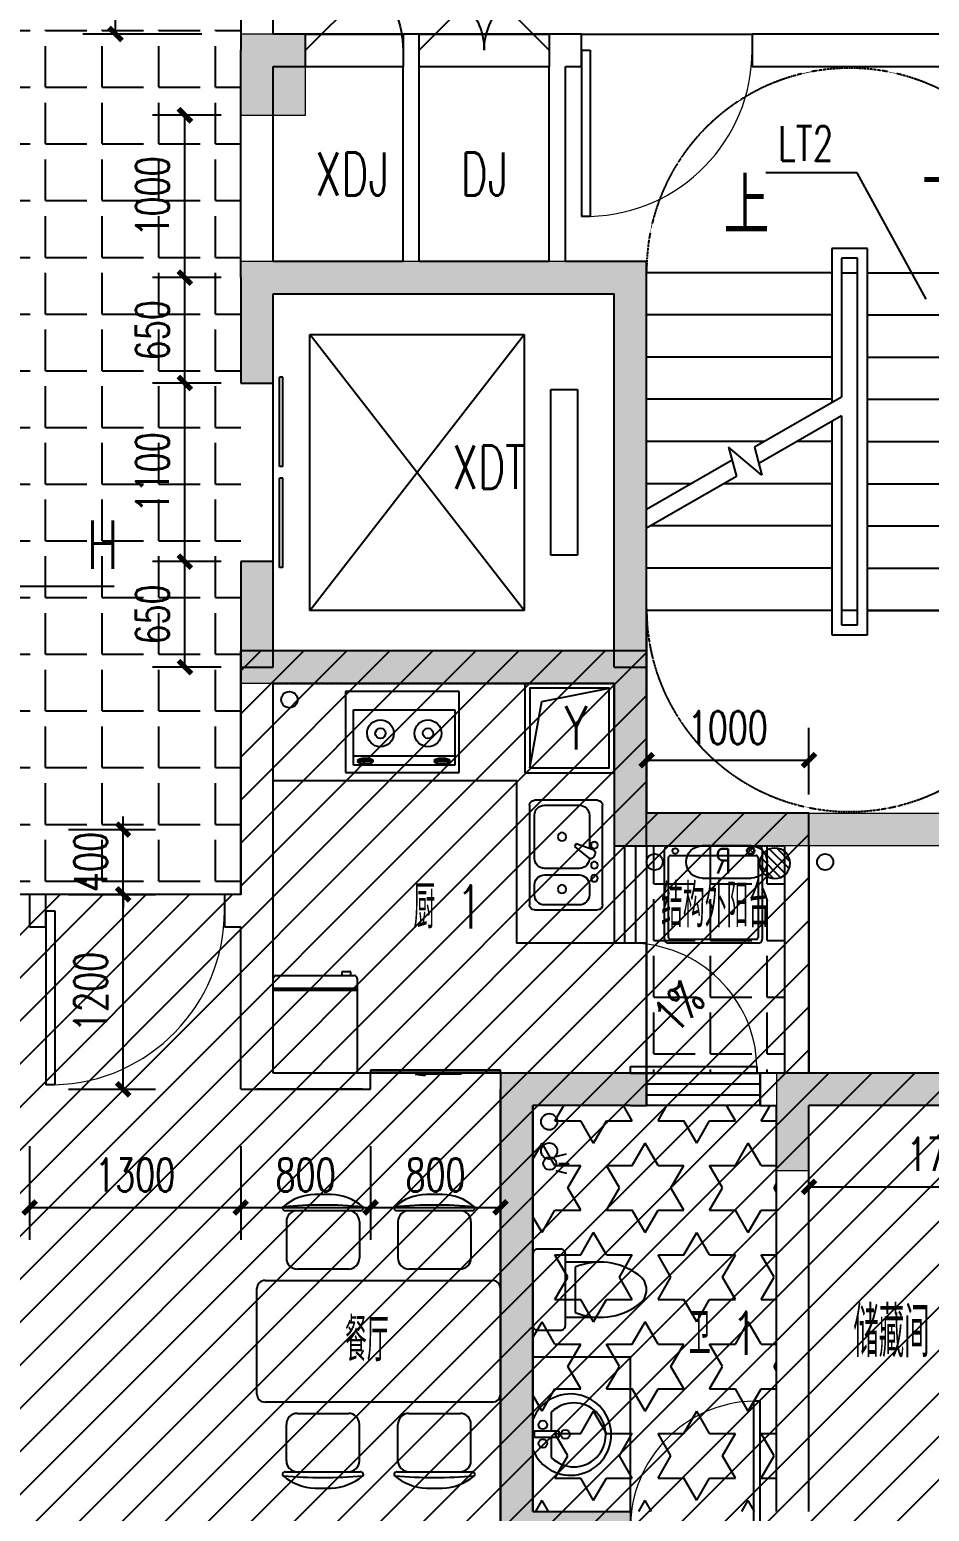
# Model space of a CAD drawing. Extents: x 184967 to 628822, y -100826 to 121332.
# Drawn here: x 276025 to 281567, y 5923 to 15050 of the extents above; entities that cross this region are included whole.
import ezdxf

# ---------------------------------------------------------------- set-up
doc = ezdxf.new("R2010")
doc.units = 0
doc.header["$MEASUREMENT"] = 0
doc.linetypes.add('DASH', pattern=[0.35, 0.25, -0.1])
for name, color, linetype in [('1-涂料1', 251, 'Continuous'), ('DIM_ELEV', 3, 'Continuous'), ('DIM_LEAD', 3, 'Continuous'), ('DIM_SYMB', 3, 'Continuous'), ('EQUIP_地漏', 7, 'Continuous'), ('EVTR', 2, 'Continuous'), ('fur', 252, 'Continuous'), ('lvtry', 9, 'Continuous'), ('PS', 60, 'Continuous'), ('pub_dim1', 190, 'Continuous'), ('PUB_TEXT', 7, 'Continuous'), ('RomeName', 7, 'Continuous'), ('STAIR', 2, 'Continuous'), ('TEXT', 7, 'Continuous'), ('VPIPE-废水', 31, 'TG_F'), ('VPIPE-污水', 2, 'DASH'), ('VPIPE-给水', 3, 'TG_J'), ('VPIPE-通气', 7, 'TG_T'), ('WALL', 145, 'Continuous'), ('WINDOW', 141, 'Continuous'), ('热水器', 1, 'Continuous'), ('看线', 67, 'Continuous'), ('降板填充', 251, 'Continuous'), ('面积匡算', 1, 'Continuous')]:
    doc.layers.add(name, color=color, linetype=linetype)
doc.layers.add('4#6#-col-2F~31F$0$COLU', color=7, linetype='Continuous', lineweight=0)
doc.layers.add('4#6#-col-2F~31F$0$COLU_HATCH', color=251, linetype='Continuous', lineweight=0)
doc.styles.add('_TCH_DIM', font='SIMPLEX', dxfattribs={"bigfont": 'GBCBIG'})
doc.styles.add('_TCH_DIM_T3', font='SIMPLEX', dxfattribs={"width": 0.705882, "bigfont": 'GBCBIG'})
doc.styles.add('DIM_FONT', font='SIMPLEX.shx', dxfattribs={"width": 0.8})
doc.styles.add('HZ', font='rs.shx', dxfattribs={"width": 0.8, "bigfont": 'hztxt.shx'})
doc.styles.add('TG_LINETYPE', font='GBXWXT', dxfattribs={"width": 0.7, "height": 3, "bigfont": 'GBCBIG'})
doc.styles.add('宋体', font='romans.shx', dxfattribs={"height": 2, "bigfont": 'gbcbig.shx'})
doc.linetypes.add('TG_F', pattern='A,3,-0.34,["F",TG_LINETYPE,S=0.1,R=0,X=-0.2,Y=-0.08],0', length=3.34)
doc.linetypes.add('TG_J', pattern='A,3,-0.34,["J",TG_LINETYPE,S=0.1,R=0,X=-0.2,Y=-0.08],0', length=3.34)
doc.linetypes.add('TG_T', pattern='A,2,-0.3,["T",TG_LINETYPE,S=0.1,R=0,X=-0.23,Y=-0.1],0', length=2.3)
doc.dimstyles.new('_TCH_ARCH&&80', dxfattribs={"dimtxt": 204, "dimasz": 80, "dimexe": 200, "dimexo": 240, "dimgap": 98, "dimtad": 1, "dimdec": 0, "dimzin": 0, "dimdsep": 46, "dimtxsty": '_TCH_DIM_T3', "dimblk": 'ARCHTICK', "dimcen": 0.09, "dimclrt": 7, "dimazin": 2, "dimtfac": 1, "dimtdec": 0, "dimtix": 1, "dimtmove": 2, "dimatfit": 3, "dimfxl": 0, "dimtolj": 1, "dimtzin": 0, "dimarcsym": 0})

# ---------------------------------------------------------------- blocks, each defined once
blk = doc.blocks.new('_ArchTick')
at = {"color": 0, "linetype": 'ByBlock', "const_width": 0.4}
blk.add_lwpolyline([(-0.5, -0.5), (0.5, 0.5)], dxfattribs=at)
blk = doc.blocks.new('*D489')
at = {"layer": 'Defpoints', "color": 0, "transparency": 16777216}
for p in [(8100, 1500), (8675.9, 1500), (8100, 1100)]:
    blk.add_point(p, dxfattribs=at)
at = {"layer": 'pub_dim1', "color": 0, "lineweight": -2, "transparency": 16777216}
for p, q in [((8675.9, 1500), (8675.9, 1580)), ((8340, 1500), (8875.9, 1500)), ((8675.9, 1100), (8675.9, 1500)), ((8340, 1100), (8875.9, 1100)), ((8675.9, 1100), (8675.9, 1020))]:
    blk.add_line(p, q, dxfattribs=at)
at = {"layer": 'pub_dim1', "color": 0, "lineweight": -2, "transparency": 16777216, "xscale": 80, "yscale": 80, "zscale": 80}
for p, rotation in [((8675.9, 1500), 270), ((8675.9, 1100), 90)]:
    blk.add_blockref('_ArchTick', p, dxfattribs=dict(at, rotation=rotation))
at = {"layer": 'pub_dim1', "color": 7, "transparency": 16777216, "insert": (8475.9, 1300), "char_height": 204, "attachment_point": 5, "rotation": 90, "style": '_TCH_DIM_T3'}
blk.add_mtext('\\A1;400', dxfattribs=at)
blk = doc.blocks.new('*D490')
at = {"layer": 'Defpoints', "color": 0, "transparency": 16777216}
for p in [(8100, 1100), (8675.9, 1100), (8100, -100)]:
    blk.add_point(p, dxfattribs=at)
at = {"layer": 'pub_dim1', "color": 0, "lineweight": -2, "transparency": 16777216}
for p, q in [((8340, 1100), (8875.9, 1100)), ((8675.9, -100), (8675.9, 1100)), ((8340, -100), (8875.9, -100))]:
    blk.add_line(p, q, dxfattribs=at)
at = {"layer": 'pub_dim1', "color": 0, "lineweight": -2, "transparency": 16777216, "xscale": 80, "yscale": 80, "zscale": 80}
for p, rotation in [((8675.9, 1100), 90), ((8675.9, -100), 270)]:
    blk.add_blockref('_ArchTick', p, dxfattribs=dict(at, rotation=rotation))
at = {"layer": 'pub_dim1', "color": 7, "transparency": 16777216, "insert": (8475.9, 500), "char_height": 204, "attachment_point": 5, "rotation": 90, "style": '_TCH_DIM_T3'}
blk.add_mtext('\\A1;1200', dxfattribs=at)
blk = doc.blocks.new('$DorLib2D$00000001')
for p, q in [((0.45, 0.975), (0.5, 0.975)), ((0.45, 0), (0.45, 0.975)), ((0.5, 0), (0.5, 0.975)), ((0.5, 0), (0.45, 0))]:
    blk.add_line(p, q)
at = {"lineweight": 13}
blk.add_arc((0.475, 0), 0.975, 91.46928, 180, dxfattribs=at)
blk = doc.blocks.new('$DorLib2D$00000114')
at = {"color": 0}
blk.add_line((0.5, 0), (-0.207, 0.707), dxfattribs=at)
blk.add_arc((0.5, 0), 1, 135, 180, dxfattribs=at)
blk = doc.blocks.new('$DorLib2D$00000116')
at = {"color": 0}
for p, q in [((-0.5, 0), (-0.146, 0.354)), ((0.5, 0), (0.146, 0.354))]:
    blk.add_line(p, q, dxfattribs=at)
for centre, start, end in [((-0.5, 0), 0, 45), ((0.5, 0), 135, 180)]:
    blk.add_arc(centre, 0.5, start, end, dxfattribs=at)
blk = doc.blocks.new('$DORLIB2D$00000127')
at = {"color": 0}
for points in [[(-0.5333, 0.7949), (-0.5333, 0.6904)], [(-0.0333, 0.7949), (-0.5333, 0.7949)], [(-0.0333, 0.7949), (-0.0333, 0.6904)], [(0.5333, 0.7949), (0.0333, 0.7949)], [(0.0333, 0.7949), (0.0333, 0.6904)], [(0.5333, 0.7949), (0.5333, 0.6904)], [(-0.0333, 0.6904), (-0.5333, 0.6904)], [(0.5333, 0.6904), (0.0333, 0.6904)], [(0.5, 0.5), (-0.5, 0.5)]]:
    blk.add_lwpolyline(points, dxfattribs=at)
blk = doc.blocks.new('核心筒')
at = {"layer": '1-涂料1'}
h = blk.add_hatch(dxfattribs=at)
h.set_pattern_fill('ANGLE', color=256, scale=100, style=0)
h.set_pattern_definition([(0, (-1034263, -88683.5), (0, 349.25), [254, -95.25]), (90, (-1034263, -88683.5), (-349.25, 2e-14), [254, -95.25])])
h.paths.add_polyline_path([(-2300, -6800), (500, -6800), (500, -1475), (-2300, -1475)])
at = {"layer": 'DIM_ELEV'}
blk.add_line((-1646.4, -4900), (-279, -4900), dxfattribs=at)
at = {"layer": 'DIM_SYMB'}
for points in [[(3600, -2840, 0, 0, 0), (3600, -3710, 80, 0, 0), (3600, -4010, 0, 0, 0)], [(4900, -2840, 0, 0, 0), (4900, -5675, 0, 0, 0), (3600, -5675, 0, 0, 0), (3600, -4570, 80, 0, 0), (3600, -4270, 0, 0, 0)]]:
    blk.add_lwpolyline(points, format="xyseb", dxfattribs=at)
at = {"layer": 'EVTR'}
for p, q in [((925, -5050), (925, -3350)), ((925, -3350), (2245, -3350)), ((2245, -5050), (925, -3350)), ((925, -5050), (2245, -3350)), ((2245, -3350), (2245, -5050)), ((2410, -4710), (2410, -3690)), ((2410, -3690), (2575, -3690)), ((2575, -3690), (2575, -4710)), ((2575, -4710), (2410, -4710)), ((2245, -5050), (925, -5050))]:
    blk.add_line(p, q, dxfattribs=at)
at = {"layer": 'STAIR'}
for p, q in [((4360, -2820), (4140, -2820)), ((4140, -2820), (4140, -3770.5)), ((4360, -5200), (4360, -2820)), ((4300, -2880), (4200, -2880)), ((4200, -2880), (4200, -3735.9)), ((4300, -5140), (4300, -2880)), ((4140, -2970), (3000, -2970)), ((4200, -2970), (4200, -3735.9)), ((4200, -2970), (4300, -2970)), ((4300, -5050), (4300, -2970)), ((4360, -2970), (5500, -2970)), ((4140, -3230), (3000, -3230)), ((4360, -3230), (5500, -3230)), ((4140, -3490), (3000, -3490)), ((4360, -3490), (5500, -3490)), ((4200, -3735.9), (3664.4, -4045.1)), ((4140, -3750), (3000, -3750)), ((4360, -3750), (5500, -3750)), ((4200, -3851.3), (3691.2, -4145.1)), ((4140, -3886), (4140, -5200)), ((4200, -3851.3), (4200, -5050)), ((4200, -3851.3), (4200, -5140)), ((3725.2, -4010), (3000, -4010)), ((4140, -4010), (3925.2, -4010)), ((4360, -4010), (5500, -4010)), ((3710.6, -4217.4), (3504.5, -4044.5)), ((3504.5, -4044.5), (3552.9, -4224.9)), ((3664.4, -4045.1), (3710.6, -4217.4)), ((3526.1, -4124.9), (3000, -4428.7)), ((3552.9, -4224.9), (3000, -4544.1)), ((3274.8, -4270), (3000, -4270)), ((4140, -4270), (3474.8, -4270)), ((4360, -4270), (5500, -4270)), ((4140, -4530), (3024.5, -4530)), ((4360, -4530), (5500, -4530)), ((4140, -4790), (3000, -4790)), ((4360, -4790), (5500, -4790)), ((4140, -5050), (3000, -5050)), ((3000, -5050), (3000, -6300)), ((4140, -5050), (3000, -5050)), ((4300, -5050), (4200, -5050)), ((4360, -5050), (5500, -5050)), ((5500, -5050), (4360, -5050)), ((4140, -5200), (4360, -5200)), ((4200, -5140), (4300, -5140))]:
    blk.add_line(p, q, dxfattribs=at)
at = {"layer": 'STAIR', "linetype": 'DASH'}
for centre, start, end in [((4250, -2960), 0, 180), ((4250, -5040), 180, 360)]:
    blk.add_arc(centre, 1250, start, end, dxfattribs=at)
at = {"layer": 'WALL'}
for p, q in [((500, -1350), (500, -1600)), ((700, -1500), (700, -1350)), ((900, -1500), (700, -1500)), ((900, -1500), (700, -1500)), ((900, -1600), (900, -1500)), ((900, -1700), (900, -1500)), ((1600, -1500), (1500, -1500)), ((1500, -1500), (1500, -1700)), ((1600, -1700), (1600, -1500)), ((2500, -1500), (2400, -1500)), ((2400, -1500), (2400, -1700)), ((2600, -1500), (2500, -1500)), ((2600, -1700), (2600, -1500)), ((5600, -1500), (3650, -1500)), ((3650, -1500), (3650, -1700)), ((500, -3000), (500, -1600)), ((700, -2900), (700, -1700)), ((700, -1700), (900, -1700)), ((1500, -2900), (1500, -1700)), ((1600, -2900), (1600, -1700)), ((2400, -2900), (2400, -1700)), ((2500, -2900), (2500, -1700)), ((2500, -1700), (2600, -1700)), ((3650, -1700), (5600, -1700)), ((700, -2900), (1500, -2900)), ((1600, -2900), (2400, -2900)), ((2500, -2900), (3000, -2900)), ((3000, -5400), (3000, -2900)), ((500, -3000), (500, -3650)), ((700, -3650), (700, -3100)), ((700, -3100), (1600, -3100)), ((1600, -3100), (2500, -3100)), ((2500, -3100), (2800, -3100)), ((2800, -5400), (2800, -3100)), ((500, -3650), (700, -3650)), ((700, -4750), (500, -4750)), ((500, -4750), (500, -5400)), ((700, -5400), (700, -4750)), ((500, -5400), (700, -5400)), ((2800, -5400), (3000, -5400))]:
    blk.add_line(p, q, dxfattribs=at)
at = {"layer": 'WINDOW'}
for p, q in [((1500, -1500), (900, -1500)), ((900, -1500), (1500, -1500)), ((2400, -1500), (1600, -1500)), ((1600, -1500), (2400, -1500)), ((2600, -1500), (3650, -1500)), ((900, -1700), (1500, -1700)), ((1600, -1700), (2400, -1700))]:
    blk.add_line(p, q, dxfattribs=at)
for name, p, xscale, yscale, zscale in [('$DorLib2D$00000114', (1200, -1600), -600, 600, -600), ('$DorLib2D$00000116', (2000, -1600), -800, 800, -800), ('$DorLib2D$00000001', (3125, -1600), -1050, -1050, -1050)]:
    blk.add_blockref(name, p, dxfattribs=dict(at, xscale=xscale, yscale=yscale, zscale=zscale))
at = {"layer": 'WINDOW', "xscale": -1100, "yscale": -200, "zscale": -1100, "rotation": 90}
blk.add_blockref('$DORLIB2D$00000127', (600, -4200), dxfattribs=at)
at = {"layer": 'PUB_TEXT'}
for s, height, style, width, p in [('上', 350, 'HZ', 0.8, (3475.4, -2735)), ('下', 350, 'HZ', 0.8, (4696, -2735)), ('H', 297.5, '_TCH_DIM', 0.705882, (-449, -4795))]:
    blk.add_text(s, height=height, dxfattribs=dict(at, style=style, width=width)).set_placement(p)
at = {"layer": 'RomeName', "style": '宋体', "width": 0.7}
blk.add_text('XDT', height=265.82, dxfattribs=at).set_placement((1802.6, -4301.2))
at = {"layer": 'TEXT', "style": '宋体', "width": 0.7}
for s, p in [('XDJ', (960.3, -2495)), ('DJ ', (1854.2, -2495))]:
    blk.add_text(s, height=265.82, dxfattribs=at).set_placement(p)
blk = doc.blocks.new('4.6.31')
at = {"layer": '4#6#-col-2F~31F$0$COLU_HATCH'}
for points in [[(11400, 14100), (11000, 14100), (11000, 13600), (11400, 13600)], [(16200, 9100), (13300, 9100), (13300, 10100), (11000, 10100), (11000, 10850), (11200, 10850), (11200, 10300), (13300, 10300), (13300, 12500), (11200, 12500), (11200, 11950), (11000, 11950), (11000, 12700), (13500, 12700), (13500, 9300), (15800, 9300), (15800, 9400), (16200, 9400)], [(13500, 7700), (13500, 7500), (12800, 7500), (12800, 5000), (13400, 5000), (13400, 4800), (12600, 4800), (12600, 7700)], [(14500, 7500), (16200, 7500), (16200, 7700), (14300, 7700), (14300, 7100), (14500, 7100)]]:
    blk.add_hatch(color=252, dxfattribs=at).paths.add_polyline_path(points)
at = {"layer": '4#6#-col-2F~31F$0$COLU', "color": 6}
for points in [[(11400, 14100), (11000, 14100), (11000, 13600), (11400, 13600)], [(16200, 9100), (13300, 9100), (13300, 10100), (11000, 10100), (11000, 10850), (11200, 10850), (11200, 10300), (13300, 10300), (13300, 12500), (11200, 12500), (11200, 11950), (11000, 11950), (11000, 12700), (13500, 12700), (13500, 9300), (15800, 9300), (15800, 9400), (16200, 9400)], [(13500, 7700), (13500, 7500), (12800, 7500), (12800, 5000), (13400, 5000), (13400, 4800), (12600, 4800), (12600, 7700)], [(14500, 7500), (16200, 7500), (16200, 7700), (14300, 7700), (14300, 7100), (14500, 7100)]]:
    blk.add_lwpolyline(points, close=True, dxfattribs=at)
blk = doc.blocks.new('46s')
at = {"layer": 'VPIPE-废水', "linetype": 'Continuous'}
for centre in [(22599.8, -8099.9), (23649.9, -8099.9)]:
    blk.add_circle(centre, 50, dxfattribs=at)
at = {"layer": 'VPIPE-污水', "linetype": 'Continuous'}
blk.add_circle((21950, -9879.9), 50, dxfattribs=at)
at = {"layer": 'VPIPE-给水', "linetype": 'Continuous'}
blk.add_circle((20350, -7099.9), 50, dxfattribs=at)
at = {"layer": 'VPIPE-通气', "linetype": 'Continuous'}
blk.add_circle((21950, -9699.9), 50, dxfattribs=at)
blk = doc.blocks.new('R')
at = {"layer": '热水器'}
for points in [[(394599.3, -34606.2), (394899.3, -34606.2)], [(394899.3, -34806.2), (394599.3, -34806.2)]]:
    blk.add_lwpolyline(points, dxfattribs=at)
for centre, start, end in [((394599.3, -34706.2), 90, 270), ((394899.3, -34706.2), 270, 90)]:
    blk.add_arc(centre, 100, start, end, dxfattribs=at)
at = {"layer": '热水器', "style": '宋体', "width": 0.7}
blk.add_text('R', height=151.9, dxfattribs=at).set_placement((394721.3, -34776.2))
blk = doc.blocks.new('$plan$00000401')
for p, q in [((-276, 0), (276, 0)), ((-300, -576), (-300, -24)), ((-276, -528), (-276, -35.6)), ((-264, -23.6), (264, -23.6)), ((276, -35.6), (276, -528)), ((300, -24), (300, -576)), ((264, -540), (-264, -540)), ((276, -600), (-276, -600))]:
    blk.add_line(p, q)
at = {"lineweight": 13}
blk.add_line((-218.2, -581.8), (-242.5, -557.6), dxfattribs=at)
for centre, radius in [((-230.4, -569.7), 23.2), ((234, -568), 17.2)]:
    blk.add_circle(centre, radius)
blk.add_circle((-230.4, -569.7), 17.2, dxfattribs=at)
for centre, radius, start, end in [((-276, -24), 24, 90, 180), ((276, -24), 24, 0, 90), ((-264, -35.6), 12, 90, 180), ((264, -35.6), 12, 0, 90), ((-264, -528), 12, 180, 270), ((264, -528), 12, 270, 0), ((-276, -576), 24, 180, 270), ((276, -576), 24, 270, 0)]:
    blk.add_arc(centre, radius, start, end)
blk = doc.blocks.new('$TwtSys$00000141')
for p, q in [((-94.2, 7.7), (-10.1, 91.8)), ((-94.2, 7.7), (-10.1, 91.8)), ((-87.2, -35.1), (35.1, 87.2)), ((-87.2, -35.1), (35.1, 87.2)), ((-66.5, -66.5), (66.5, 66.5)), ((-66.5, -66.5), (66.5, 66.5)), ((-32.4, -87.1), (87.6, 32.9)), ((-32.4, -87.1), (87.6, 32.9)), ((11.4, -92.3), (92.3, -11.4)), ((11.4, -92.3), (92.3, -11.4))]:
    blk.add_line(p, q)
blk.add_circle((0, 0), 94)
blk.add_circle((0, 0), 94)
blk = doc.blocks.new('DSED')
at = {"layer": 'fur'}
for p, q in [((152987.7, 44286.9), (153637.7, 44286.9)), ((152937.7, 42836.9), (152937.7, 44236.9)), ((153687.7, 44236.9), (153687.7, 42836.9)), ((152508.4, 44110.3), (152508.4, 43650.3)), ((152575.9, 44105.3), (152800.9, 44105.3)), ((154049.4, 44105.3), (153824.4, 44105.3)), ((154116.9, 43650.3), (154116.9, 44110.3)), ((152868.4, 44037.8), (152868.4, 43722.8)), ((153756.9, 43722.8), (153756.9, 44037.8)), ((152408.4, 43929.9), (152408.4, 43830.8)), ((154216.9, 43830.8), (154216.9, 43929.9)), ((152575.9, 43655.3), (152800.9, 43655.3)), ((154049.4, 43655.3), (153824.4, 43655.3)), ((152508.4, 43423.5), (152508.4, 42963.5)), ((152575.9, 43418.5), (152800.9, 43418.5)), ((154049.4, 43418.5), (153824.4, 43418.5)), ((154116.9, 42963.5), (154116.9, 43423.5)), ((152868.4, 43351), (152868.4, 43036)), ((153756.9, 43036), (153756.9, 43351)), ((152408.4, 43243.1), (152408.4, 43143.9)), ((154216.9, 43143.9), (154216.9, 43243.1)), ((152575.9, 42968.5), (152800.9, 42968.5)), ((154049.4, 42968.5), (153824.4, 42968.5)), ((153637.7, 42786.9), (152987.7, 42786.9))]:
    blk.add_line(p, q, dxfattribs=at)
for centre, radius, start, end in [((152987.7, 44236.9), 50, 90, 180), ((153637.7, 44236.9), 50, 0, 90), ((152723.9, 43920.2), 315.6, 139.27346, 178.23486), ((155186.3, 43880.3), 2712.7, 174.8023, 185.1977), ((152492.3, 44119.6), 10, 67.33001, 139.27346), ((152488.4, 44110.3), 20, 0, 67.33001), ((152575.9, 44037.8), 67.5, 90, 180), ((152800.9, 44037.8), 67.5, 0, 90), ((153824.4, 44037.8), 67.5, 90, 180), ((154049.4, 44037.8), 67.5, 0, 90), ((154136.9, 44110.3), 20, 112.66999, 180), ((154133.1, 44119.6), 10, 40.72654, 112.66999), ((153901.5, 43920.2), 315.6, 1.76514, 40.72654), ((151439.1, 43880.3), 2712.7, 354.8023, 5.1977), ((152723.9, 43840.5), 315.6, 181.76514, 220.72654), ((153901.5, 43840.5), 315.6, 319.27346, 358.23486), ((152575.9, 43722.8), 67.5, 180, 270), ((152800.9, 43722.8), 67.5, 270, 0), ((153824.4, 43722.8), 67.5, 180, 270), ((154049.4, 43722.8), 67.5, 270, 0), ((152492.3, 43641.1), 10, 220.72654, 292.66999), ((152488.4, 43650.3), 20, 292.66999, 0), ((154136.9, 43650.3), 20, 180, 247.33001), ((154133.1, 43641.1), 10, 247.33001, 319.27346), ((152723.9, 43233.3), 315.6, 139.27346, 178.23486), ((155186.3, 43193.5), 2712.7, 174.8023, 185.1977), ((152492.3, 43432.7), 10, 67.33001, 139.27346), ((152488.4, 43423.5), 20, 0, 67.33001), ((152575.9, 43351), 67.5, 90, 180), ((152800.9, 43351), 67.5, 0, 90), ((153824.4, 43351), 67.5, 90, 180), ((154049.4, 43351), 67.5, 0, 90), ((154136.9, 43423.5), 20, 112.66999, 180), ((154133.1, 43432.7), 10, 40.72654, 112.66999), ((153901.5, 43233.3), 315.6, 1.76514, 40.72654), ((151439.1, 43193.5), 2712.7, 354.8023, 5.1977), ((152723.9, 43153.7), 315.6, 181.76514, 220.72654), ((153901.5, 43153.7), 315.6, 319.27346, 358.23486), ((152575.9, 43036), 67.5, 180, 270), ((152800.9, 43036), 67.5, 270, 0), ((153824.4, 43036), 67.5, 180, 270), ((154049.4, 43036), 67.5, 270, 0), ((152492.3, 42954.3), 10, 220.72654, 292.66999), ((152488.4, 42963.5), 20, 292.66999, 0), ((154136.9, 42963.5), 20, 180, 247.33001), ((154133.1, 42954.3), 10, 247.33001, 319.27346), ((152987.7, 42836.9), 50, 180, 270), ((153637.7, 42836.9), 50, 270, 0)]:
    blk.add_arc(centre, radius, start, end, dxfattribs=at)
blk = doc.blocks.new('A$C59110635')
at = {"layer": 'lvtry', "ltscale": 10000}
for p, q in [((54.9, 539), (470, 620)), ((-20, 130), (54.9, 539))]:
    blk.add_line(p, q, dxfattribs=at)
for points in [[(-50, 100), (500, 100), (500, 650), (-50, 650)], [(-20, 130), (470, 130), (470, 620), (-20, 620)]]:
    blk.add_lwpolyline(points, close=True, dxfattribs=at)
at = {"layer": 'PUB_TEXT', "style": '宋体', "width": 0.7}
blk.add_text('Y', height=265.8, dxfattribs=at).set_placement((193.9, 243.8))
blk = doc.blocks.new('$plan$00001601')
at = {"layer": 'lvtry'}
for p, q in [((-350, 15.5, 0), (350, 15.5, 0)), ((-350, -484.5, 0), (-350, 15.5, 0)), ((350, 15.5, 0), (350, -484.5, 0)), ((-323.5, -97.6, 0), (-323.5, -440, 0)), ((299.3, -97.6, 0), (-323.5, -97.6, 0)), ((299.3, -440, 0), (299.3, -97.6, 0)), ((-323.5, -384.3, 0), (299.3, -384.3, 0)), ((-323.5, -440, 0), (299.3, -440, 0)), ((-290.9, -406.5, 0), (-290.8, -418.2, 0)), ((-215.7, -416, 0), (-280.4, -416, 0)), ((-280.4, -416, 0), (-280.4, -432.6, 0)), ((-280.4, -432.6, 0), (-215.7, -432.6, 0)), ((-215.7, -432.6, 0), (-215.7, -416, 0)), ((-199.1, -407.7, 0), (-199.1, -418.2, 0)), ((182.1, -406.5, 0), (182.2, -418.2, 0)), ((192.6, -416, 0), (192.6, -432.6, 0)), ((257.3, -416, 0), (192.6, -416, 0)), ((192.6, -432.6, 0), (257.3, -432.6, 0)), ((257.3, -432.6, 0), (257.3, -416, 0)), ((273.9, -407.7, 0), (273.9, -418.2, 0)), ((350, -484.5, 0), (-350, -484.5, 0))]:
    blk.add_line(p, q, dxfattribs=at)
for points in [[(-199.1, -407.7, 0.259034), (-201, -404.3, 0.076276), (-212.5, -399.3, 0.036515), (-226.1, -396.9, 0.026615), (-244.9, -395.9, 0.026615), (-263.8, -396.9, 0.036515), (-277.3, -399.3, 0.076276), (-288.9, -404.3, 0.259034), (-290.8, -407.7, 0.078462), (-290.6, -408.9, 0.056762)], [(-199.1, -418.2, 0.259034), (-201, -414.8, 0.076276), (-212.5, -409.9, 0.036515), (-226.1, -407.4, 0.026615), (-244.9, -406.4, 0.026615), (-263.8, -407.4, 0.036515), (-277.3, -409.9, 0.076276), (-288.9, -414.8, 0.259034), (-290.8, -418.2, 0.259034), (-288.9, -421.6, 0.056762), (-280.4, -425.6, 0.036515)], [(-215.7, -427.3, 0.008736), (-212.5, -426.6, 0.076276), (-201, -421.6, 0.259034), (-199.1, -418.2, 0.259034)], [(273.9, -407.7, 0.259034), (272, -404.3, 0.076276), (260.5, -399.3, 0.036515), (246.9, -396.9, 0.026615), (228.1, -395.9, 0.026615), (209.2, -396.9, 0.036515), (195.7, -399.3, 0.076276), (184.1, -404.3, 0.259034), (182.2, -407.7, 0.078462), (182.4, -408.9, 0.056762)], [(273.9, -418.2, 0.259034), (272, -414.8, 0.076276), (260.5, -409.9, 0.036515), (246.9, -407.4, 0.026615), (228.1, -406.4, 0.026615), (209.2, -407.4, 0.036515), (195.7, -409.9, 0.076276), (184.1, -414.8, 0.259034), (182.2, -418.2, 0.259034), (184.1, -421.6, 0.056762), (192.6, -425.6, 0.036515)], [(257.3, -427.3, 0.008736), (260.5, -426.6, 0.076276), (272, -421.6, 0.259034), (273.9, -418.2, 0.259034)]]:
    blk.add_lwpolyline(points, format="xyb", dxfattribs=at)
for centre, radius, start, end in [((-158.4, -243, 0), 82.5, 0.96398, 0), ((134.3, -243, 0), 82.5, 180, 179.03602), ((-158.4, -243, 0), 31.6, 0.65318, 0), ((134.3, -243, 0), 31.6, 180, 179.34682)]:
    blk.add_arc(centre, radius, start, end, dxfattribs=at)
blk = doc.blocks.new('M_E25ESP')
at = {"layer": 'lvtry'}
for p, q in [((0, -306.8), (0, 306.8)), ((30.7, 337.5), (419.3, 337.5)), ((358, 306.8), (143.2, 306.8)), ((450, 306.8), (450, -306.8)), ((81.8, 245.5), (81.8, 40)), ((419.3, -20.5), (419.3, 245.5)), ((48.4, 2), (56.6, -12.3)), ((58.9, 31.4), (162.5, 70.2)), ((172.8, 52.5), (87.3, -17.8)), ((162.5, 70.2), (172.8, 52.5)), ((143.2, -81.8), (358, -81.8)), ((358, -122.7), (143.2, -122.7)), ((81.8, -184.1), (81.8, -245.5)), ((419.3, -245.5), (419.3, -184.1)), ((419.3, -337.5), (30.7, -337.5)), ((143.2, -306.8), (358, -306.8))]:
    blk.add_line(p, q, dxfattribs=at)
for centre, radius in [((250.6, 112.5), 25.6), ((51.1, 61.4), 20.5), ((51.1, -61.4), 20.5), ((51.1, -143.2), 20.5), ((250.6, -209.7), 25.6)]:
    blk.add_circle(centre, radius, dxfattribs=at)
for centre, radius, start, end in [((30.7, 306.8), 30.7, 90, 180), ((143.2, 245.5), 61.4, 90, 180), ((358, 245.5), 61.4, 0, 90), ((419.3, 306.8), 30.7, 0, 90), ((66.1, 12.3), 20.5, 110.53768, 210), ((74.3, -2), 20.5, 210, 309.46232), ((143.2, -20.5), 61.4, 180, 270), ((358, -20.5), 61.4, 270, 0), ((143.2, -184.1), 61.4, 90, 180), ((358, -184.1), 61.4, 0, 90), ((143.2, -245.5), 61.4, 180, 270), ((358, -245.5), 61.4, 270, 0), ((30.7, -306.8), 30.7, 180, 270), ((419.3, -306.8), 30.7, 270, 0)]:
    blk.add_arc(centre, radius, start, end, dxfattribs=at)
at = {"layer": 'lvtry', "style": 'DIM_FONT', "width": 0.8, "flags": 9}
for tag in ['YSIZE', 'XSIZE']:
    blk.add_attdef(tag, (0, 0), '', height=0.5, dxfattribs=at)
blk = doc.blocks.new('$PLAN$00000400')
at = {"layer": 'lvtry', "linetype": 'ByBlock'}
for p, q in [((-517, 0), (0, 0)), ((-517, -583.8), (-517, 0)), ((0, 0), (0, -583.8)), ((0, -511.5), (-517, -511.5)), ((0, -522.6), (-517, -522.6)), ((-16.7, -600.4), (-500.3, -600.4)), ((-477.5, -600.4), (-477.5, -622.7)), ((-477.5, -622.7), (-421.9, -622.7)), ((-421.9, -622.7), (-421.9, -600.4))]:
    blk.add_line(p, q, dxfattribs=at)
for centre, start, end in [((-500.3, -583.8), 180, 270), ((-16.7, -583.8), 270, 0)]:
    blk.add_arc(centre, 16.7, start, end, dxfattribs=at)
blk = doc.blocks.new('$plan$00001628')
for p, q in [((-20.3, 0), (20.3, 0)), ((20.3, 0), (20.3, -150)), ((-20.3, -150), (-20.3, 0)), ((-23.4, -103.9), (-143.6, -103.9)), ((20.3, -150), (-20.3, -150)), ((136, -103.9), (23.5, -103.9))]:
    blk.add_line(p, q)
blk.add_lwpolyline([(-96.6, 9.3, 5.110404), (92.2, 9.3)], format="xyb", close=True)
for centre, radius in [((-57.2, -52), 26.7), ((57.2, -52), 26.7), ((0, -190.1), 27.8)]:
    blk.add_circle(centre, radius)
blk.add_arc((-3.8, -242.5), 196.9, 135.25267, 44.74733)
blk = doc.blocks.new('$plan$00001613')
at = {"layer": 'lvtry'}
for p, q in [((-260.4, -139.7), (-260.4, 139.7)), ((-200, 169.7), (-200, -169.7))]:
    blk.add_line(p, q, dxfattribs=at)
blk.add_lwpolyline([(-430.4, -169.7), (-200, -169.7), (-200, -220, 0.414214), (-170, -250), (-30, -250, 0.414214), (0, -220), (0, 220, 0.414214), (-30, 250), (-170, 250, 0.414214), (-200, 220), (-200, 169.7), (-430.4, 169.7)], format="xyb", dxfattribs=at)
for centre, radius, start, end in [((-589.6, 0), 109.8, 123.45086, 236.54914), ((-412.8, -227.4), 397.5, 67.45048, 126.63814), ((-412.8, 227.4), 397.5, 233.36186, 292.54952)]:
    blk.add_arc(centre, radius, start, end, dxfattribs=at)
blk = doc.blocks.new('A$C0AC6221F')
at = {"layer": 'lvtry'}
for p, q in [((101, 176), (145, 251)), ((156, 156), (212, 212)), ((176, 101), (251, 145))]:
    blk.add_line(p, q, dxfattribs=at)
blk.add_circle((106, 106), 50, dxfattribs=at)
blk = doc.blocks.new('*D637')
at = {"layer": 'Defpoints', "color": 0, "transparency": 16777216}
for p in [(280825.2, 10549.9), (279825.2, 10098.8), (280825.2, 10098.8)]:
    blk.add_point(p, dxfattribs=at)
at = {"layer": 'pub_dim1', "color": 0, "lineweight": -2, "transparency": 16777216}
for p, q in [((279825.2, 10338.8), (279825.2, 10749.9)), ((280825.2, 10338.8), (280825.2, 10749.9)), ((279825.2, 10549.9), (280825.2, 10549.9))]:
    blk.add_line(p, q, dxfattribs=at)
at = {"layer": 'pub_dim1', "color": 0, "lineweight": -2, "transparency": 16777216, "xscale": 80, "yscale": 80, "zscale": 80, "rotation": 180}
blk.add_blockref('_ArchTick', (279825.2, 10549.9), dxfattribs=at)
at = {"layer": 'pub_dim1', "color": 0, "lineweight": -2, "transparency": 16777216, "xscale": 80, "yscale": 80, "zscale": 80}
blk.add_blockref('_ArchTick', (280825.2, 10549.9), dxfattribs=at)
at = {"layer": 'pub_dim1', "color": 7, "transparency": 16777216, "insert": (280325.2, 10749.9), "char_height": 204, "attachment_point": 5, "style": '_TCH_DIM_T3'}
blk.add_mtext('\\A1;1000', dxfattribs=at)
blk = doc.blocks.new('*D638')
at = {"layer": 'Defpoints', "color": 0, "transparency": 16777216}
for p in [(278125.2, 8412.2), (278925.2, 8412.2), (278925.2, 7794.8)]:
    blk.add_point(p, dxfattribs=at)
at = {"layer": 'pub_dim1', "color": 0, "lineweight": -2, "transparency": 16777216}
for p, q in [((278125.2, 8172.2), (278125.2, 7594.8)), ((278925.2, 8172.2), (278925.2, 7594.8)), ((278125.2, 7794.8), (278925.2, 7794.8))]:
    blk.add_line(p, q, dxfattribs=at)
at = {"layer": 'pub_dim1', "color": 0, "lineweight": -2, "transparency": 16777216, "xscale": 80, "yscale": 80, "zscale": 80, "rotation": 180}
blk.add_blockref('_ArchTick', (278125.2, 7794.8), dxfattribs=at)
at = {"layer": 'pub_dim1', "color": 0, "lineweight": -2, "transparency": 16777216, "xscale": 80, "yscale": 80, "zscale": 80}
blk.add_blockref('_ArchTick', (278925.2, 7794.8), dxfattribs=at)
at = {"layer": 'pub_dim1', "color": 7, "transparency": 16777216, "insert": (278525.2, 7994.8), "char_height": 204, "attachment_point": 5, "style": '_TCH_DIM_T3'}
blk.add_mtext('\\A1;800', dxfattribs=at)
blk = doc.blocks.new('*D639')
at = {"layer": 'Defpoints', "color": 0, "transparency": 16777216}
for p in [(277325.2, 8412.2), (278125.2, 8412.2), (278125.2, 7794.8)]:
    blk.add_point(p, dxfattribs=at)
at = {"layer": 'pub_dim1', "color": 0, "lineweight": -2, "transparency": 16777216}
for p, q in [((277325.2, 8172.2), (277325.2, 7594.8)), ((278125.2, 8172.2), (278125.2, 7594.8)), ((277325.2, 7794.8), (278125.2, 7794.8))]:
    blk.add_line(p, q, dxfattribs=at)
at = {"layer": 'pub_dim1', "color": 0, "lineweight": -2, "transparency": 16777216, "xscale": 80, "yscale": 80, "zscale": 80, "rotation": 180}
blk.add_blockref('_ArchTick', (277325.2, 7794.8), dxfattribs=at)
at = {"layer": 'pub_dim1', "color": 0, "lineweight": -2, "transparency": 16777216, "xscale": 80, "yscale": 80, "zscale": 80}
blk.add_blockref('_ArchTick', (278125.2, 7794.8), dxfattribs=at)
at = {"layer": 'pub_dim1', "color": 7, "transparency": 16777216, "insert": (277725.2, 7994.8), "char_height": 204, "attachment_point": 5, "style": '_TCH_DIM_T3'}
blk.add_mtext('\\A1;800', dxfattribs=at)
blk = doc.blocks.new('*D640')
at = {"layer": 'Defpoints', "color": 0, "transparency": 16777216}
for p in [(276025.2, 8412.2), (277325.2, 8412.2), (277325.2, 7794.8)]:
    blk.add_point(p, dxfattribs=at)
at = {"layer": 'pub_dim1', "color": 0, "lineweight": -2, "transparency": 16777216}
for p, q in [((276025.2, 8172.2), (276025.2, 7594.8)), ((277325.2, 8172.2), (277325.2, 7594.8)), ((276025.2, 7794.8), (277325.2, 7794.8))]:
    blk.add_line(p, q, dxfattribs=at)
at = {"layer": 'pub_dim1', "color": 0, "lineweight": -2, "transparency": 16777216, "xscale": 80, "yscale": 80, "zscale": 80, "rotation": 180}
blk.add_blockref('_ArchTick', (276025.2, 7794.8), dxfattribs=at)
at = {"layer": 'pub_dim1', "color": 0, "lineweight": -2, "transparency": 16777216, "xscale": 80, "yscale": 80, "zscale": 80}
blk.add_blockref('_ArchTick', (277325.2, 7794.8), dxfattribs=at)
at = {"layer": 'pub_dim1', "color": 7, "transparency": 16777216, "insert": (276675.2, 7994.8), "char_height": 204, "attachment_point": 5, "style": '_TCH_DIM_T3'}
blk.add_mtext('\\A1;1300', dxfattribs=at)
blk = doc.blocks.new('*D643')
at = {"layer": 'Defpoints', "color": 0, "transparency": 16777216}
for p in [(282525.2, 7921.8), (280825.2, 7378.2), (282525.2, 7378.2)]:
    blk.add_point(p, dxfattribs=at)
at = {"layer": 'pub_dim1', "color": 0, "lineweight": -2, "transparency": 16777216}
for p, q in [((280825.2, 7618.2), (280825.2, 8121.8)), ((282525.2, 7618.2), (282525.2, 8121.8)), ((280825.2, 7921.8), (282525.2, 7921.8))]:
    blk.add_line(p, q, dxfattribs=at)
at = {"layer": 'pub_dim1', "color": 0, "lineweight": -2, "transparency": 16777216, "xscale": 80, "yscale": 80, "zscale": 80, "rotation": 180}
blk.add_blockref('_ArchTick', (280825.2, 7921.8), dxfattribs=at)
at = {"layer": 'pub_dim1', "color": 0, "lineweight": -2, "transparency": 16777216, "xscale": 80, "yscale": 80, "zscale": 80}
blk.add_blockref('_ArchTick', (282525.2, 7921.8), dxfattribs=at)
at = {"layer": 'pub_dim1', "color": 7, "transparency": 16777216, "insert": (281675.2, 8121.8), "char_height": 204, "attachment_point": 5, "style": '_TCH_DIM_T3'}
blk.add_mtext('\\A1;1700', dxfattribs=at)
blk = doc.blocks.new('*D647')
at = {"layer": 'Defpoints', "color": 0, "transparency": 16777216}
for p in [(276553.5, 16522.5), (277325.2, 16522.5), (277325.2, 15022.5)]:
    blk.add_point(p, dxfattribs=at)
at = {"layer": 'pub_dim1', "color": 0, "lineweight": -2, "transparency": 16777216}
for p, q in [((277085.2, 16522.5), (276353.5, 16522.5)), ((276553.5, 15022.5), (276553.5, 16522.5)), ((277085.2, 15022.5), (276353.5, 15022.5))]:
    blk.add_line(p, q, dxfattribs=at)
at = {"layer": 'pub_dim1', "color": 0, "lineweight": -2, "transparency": 16777216, "xscale": 80, "yscale": 80, "zscale": 80}
for p, rotation in [((276553.5, 16522.5), 90), ((276553.5, 15022.5), 270)]:
    blk.add_blockref('_ArchTick', p, dxfattribs=dict(at, rotation=rotation))
at = {"layer": 'pub_dim1', "color": 7, "transparency": 16777216, "insert": (276353.5, 15772.5), "char_height": 204, "attachment_point": 5, "rotation": 90, "style": '_TCH_DIM_T3'}
blk.add_mtext('\\A1;1500', dxfattribs=at)
blk = doc.blocks.new('*D648')
at = {"layer": 'Defpoints', "color": 0, "transparency": 16777216}
for p in [(276981.4, 11772.5), (277444.2, 11772.5), (277444.2, 11122.5)]:
    blk.add_point(p, dxfattribs=at)
at = {"layer": 'pub_dim1', "color": 0, "lineweight": -2, "transparency": 16777216}
for p, q in [((277204.2, 11772.5), (276781.4, 11772.5)), ((276981.4, 11122.5), (276981.4, 11772.5)), ((277204.2, 11122.5), (276781.4, 11122.5))]:
    blk.add_line(p, q, dxfattribs=at)
at = {"layer": 'pub_dim1', "color": 0, "lineweight": -2, "transparency": 16777216, "xscale": 80, "yscale": 80, "zscale": 80}
for p, rotation in [((276981.4, 11772.5), 90), ((276981.4, 11122.5), 270)]:
    blk.add_blockref('_ArchTick', p, dxfattribs=dict(at, rotation=rotation))
at = {"layer": 'pub_dim1', "color": 7, "transparency": 16777216, "insert": (276781.4, 11447.5), "char_height": 204, "attachment_point": 5, "rotation": 90, "style": '_TCH_DIM_T3'}
blk.add_mtext('\\A1;650', dxfattribs=at)
blk = doc.blocks.new('*D649')
at = {"layer": 'Defpoints', "color": 0, "transparency": 16777216}
for p in [(276981.4, 12872.5), (277444.2, 12872.5), (277444.2, 11772.5)]:
    blk.add_point(p, dxfattribs=at)
at = {"layer": 'pub_dim1', "color": 0, "lineweight": -2, "transparency": 16777216}
for p, q in [((277204.2, 12872.5), (276781.4, 12872.5)), ((276981.4, 11772.5), (276981.4, 12872.5)), ((277204.2, 11772.5), (276781.4, 11772.5))]:
    blk.add_line(p, q, dxfattribs=at)
at = {"layer": 'pub_dim1', "color": 0, "lineweight": -2, "transparency": 16777216, "xscale": 80, "yscale": 80, "zscale": 80}
for p, rotation in [((276981.4, 12872.5), 90), ((276981.4, 11772.5), 270)]:
    blk.add_blockref('_ArchTick', p, dxfattribs=dict(at, rotation=rotation))
at = {"layer": 'pub_dim1', "color": 7, "transparency": 16777216, "insert": (276781.4, 12322.5), "char_height": 204, "attachment_point": 5, "rotation": 90, "style": '_TCH_DIM_T3'}
blk.add_mtext('\\A1;1100', dxfattribs=at)
blk = doc.blocks.new('*D650')
at = {"layer": 'Defpoints', "color": 0, "transparency": 16777216}
for p in [(276981.4, 13522.5), (277444.2, 13522.5), (277444.2, 12872.5)]:
    blk.add_point(p, dxfattribs=at)
at = {"layer": 'pub_dim1', "color": 0, "lineweight": -2, "transparency": 16777216}
for p, q in [((277204.2, 13522.5), (276781.4, 13522.5)), ((276981.4, 12872.5), (276981.4, 13522.5)), ((277204.2, 12872.5), (276781.4, 12872.5))]:
    blk.add_line(p, q, dxfattribs=at)
at = {"layer": 'pub_dim1', "color": 0, "lineweight": -2, "transparency": 16777216, "xscale": 80, "yscale": 80, "zscale": 80}
for p, rotation in [((276981.4, 13522.5), 90), ((276981.4, 12872.5), 270)]:
    blk.add_blockref('_ArchTick', p, dxfattribs=dict(at, rotation=rotation))
at = {"layer": 'pub_dim1', "color": 7, "transparency": 16777216, "insert": (276781.4, 13197.5), "char_height": 204, "attachment_point": 5, "rotation": 90, "style": '_TCH_DIM_T3'}
blk.add_mtext('\\A1;650', dxfattribs=at)
blk = doc.blocks.new('*D651')
at = {"layer": 'Defpoints', "color": 0, "transparency": 16777216}
for p in [(276981.4, 14522.5), (277444.2, 14522.5), (277444.2, 13522.5)]:
    blk.add_point(p, dxfattribs=at)
at = {"layer": 'pub_dim1', "color": 0, "lineweight": -2, "transparency": 16777216}
for p, q in [((277204.2, 14522.5), (276781.4, 14522.5)), ((276981.4, 13522.5), (276981.4, 14522.5)), ((277204.2, 13522.5), (276781.4, 13522.5))]:
    blk.add_line(p, q, dxfattribs=at)
at = {"layer": 'pub_dim1', "color": 0, "lineweight": -2, "transparency": 16777216, "xscale": 80, "yscale": 80, "zscale": 80}
for p, rotation in [((276981.4, 14522.5), 90), ((276981.4, 13522.5), 270)]:
    blk.add_blockref('_ArchTick', p, dxfattribs=dict(at, rotation=rotation))
at = {"layer": 'pub_dim1', "color": 7, "transparency": 16777216, "insert": (276781.4, 14022.5), "char_height": 204, "attachment_point": 5, "rotation": 90, "style": '_TCH_DIM_T3'}
blk.add_mtext('\\A1;1000', dxfattribs=at)
blk = doc.blocks.new('$DORLIB2D$00000129')
at = {"color": 0, "linetype": 'Continuous'}
for p, q in [((-0.5, 0.545), (-0.5, 0.687)), ((-0.5, 0.687), (0.5, 0.687)), ((0.5, 0.687), (0.5, 0.545)), ((0.5, 0.545), (-0.5, 0.545)), ((-0.5, 0.5), (-0.5, 0.545)), ((0.5, 0.5), (0.5, 0.545)), ((-0.2, 0.437), (0.158, 0.437)), ((0.08, 0.341), (0.08, 0.437)), ((0.158, 0.437), (0.08, 0.341))]:
    blk.add_line(p, q, dxfattribs=at)
blk = doc.blocks.new('$WINLIB2D$00000001')
at = {"color": 0}
for points in [[(-0.5, 0.5), (-0.5, -0.5)], [(-0.5, 0.5), (0.5, 0.5)], [(0.5, -0.5), (0.5, 0.5)], [(0.5, 0.167), (-0.5, 0.167)], [(0.5, -0.167), (-0.5, -0.167)], [(-0.5, -0.5), (0.5, -0.5)]]:
    blk.add_lwpolyline(points, dxfattribs=at)
blk = doc.blocks.new('A')
at = {"layer": 'pub_dim1'}
for p1, p2, text, picture, middle in [((8100, 1100), (8100, 1500), '400', '*D489', (8475.9, 1300)), ((8100, -100), (8100, 1100), '1200', '*D490', (8475.9, 500))]:
    dim = blk.add_aligned_dim(p1=p1, p2=p2, distance=-575.9, text=text, dimstyle='_TCH_ARCH&&80', dxfattribs=at)
    dim.commit()
    dim.dimension.update_dxf_attribs({"geometry": picture, "text_midpoint": middle})

msp = doc.modelspace()

# ---------------------------------------------------------------- hatches: boundary and pattern name
at = {"layer": '1-涂料1'}
h = msp.add_hatch(dxfattribs=at)
h.set_pattern_fill('ANGLE', color=256, scale=100, style=0)
h.set_pattern_definition([(0, (-1782800.8, -79619.97), (0, 349.25), [254, -95.25]), (90, (-1782800.8, -79619.97), (-349.25, 2e-14), [254, -95.25])])
h.paths.add_polyline_path([(279825.2, 10022.5), (279825.2, 8622.5), (280675.2, 8622.5), (280675.2, 10022.5)])
at = {"layer": '降板填充', "linetype": 'DASH'}
h = msp.add_hatch(dxfattribs=at)
h.set_pattern_fill('STARS', color=256, scale=200, style=0)
h.set_pattern_definition([(7e-15, (-1364436.63, 53971.27), (0, 274.963), [158.75, -158.75]), (60, (-1364436.63, 53971.27), (-238.124943, 137.4815), [158.75, -158.75]), (120, (-1364357.26, 54108.75), (-238.124943, -137.4815), [158.75, -158.75])])
h.paths.add_polyline_path([(280625.2, 8422.5), (279125.2, 8422.5), (279125.2, 5922.5), (280625.2, 5922.5)])
at = {"layer": '面积匡算'}
h = msp.add_hatch(dxfattribs=at)
h.set_pattern_fill('ANSI31', color=6, scale=1500)
h.paths.add_polyline_path([(275325.2, -577.5), (282425.2, -577.5), (282425.2, 322.5), (285525.2, 322.5), (285525.2, 4022.5), (286125.2, 4022.5), (286125.2, 5122.5), (285525.2, 5122.5), (285525.2, 5922.5), (283925.2, 5922.5), (283925.2, 8622.5), (280825.2, 8622.5), (280825.2, 10222.5), (279825.2, 10222.5), (279825.2, 11222.5), (277325.2, 11222.5), (277325.2, 9722.5), (275825.2, 9722.5), (275825.2, 122.5), (275325.2, 122.5)])

# ---------------------------------------------------------------- linework, layer by layer
at = {"layer": 'DIM_LEAD'}
for p, q in [((281121.8, 14167.4), (280560.3, 14167.4)), ((281546.5, 13388.7), (281121.8, 14167.4)), ((281546.5, 13388.7), (281121.8, 14167.4))]:
    msp.add_line(p, q, dxfattribs=at)
at = {"layer": 'lvtry'}
msp.add_lwpolyline([(279625.2, 9422.5), (279025.2, 9422.5), (279025.2, 10422.5), (277525.2, 10422.5), (277525.2, 10422.5), (277525.2, 10422.5)], dxfattribs=at)
msp.add_lwpolyline([(279125.2, 5922.5), (279725.2, 5922.5), (279725.2, 6872.5), (279125.2, 6872.5)], close=True, dxfattribs=at)
at = {"layer": 'PS'}
msp.add_lwpolyline([(280023.9, 8813.2, 0, 0, 0), (280244.4, 9047, 80, 0, 0), (280450.4, 9265.1, 0, 0, 0)], format="xyseb", dxfattribs=at)
at = {"layer": 'WALL'}
for p, q in [((279825.2, 11222.5), (277325.2, 11222.5)), ((277325.2, 9722.5), (277325.2, 11222.5)), ((279825.2, 10022.5), (279825.2, 11222.5)), ((279625.2, 11022.5), (277525.2, 11022.5)), ((277525.2, 9622.5), (277525.2, 11022.5)), ((279625.2, 11022.5), (279625.2, 10022.5)), ((279625.2, 10022.5), (279825.2, 10022.5)), ((276125.2, 9722.5), (276025.2, 9722.5)), ((276025.2, 9722.5), (276025.2, 9522.5)), ((276125.2, 9522.5), (276125.2, 9722.5)), ((277325.2, 9722.5), (277225.2, 9722.5)), ((277225.2, 9722.5), (277225.2, 9522.5)), ((277525.2, 8622.5), (277525.2, 9622.5)), ((276025.2, 9522.5), (276125.2, 9522.5)), ((277225.2, 9522.5), (277325.2, 9522.5)), ((277325.2, 8522.5), (277325.2, 9522.5)), ((278125.2, 8622.5), (277525.2, 8622.5)), ((278125.2, 8522.5), (278125.2, 8622.5)), ((279025.2, 8622.5), (278925.2, 8622.5)), ((278925.2, 8622.5), (278925.2, 8522.5)), ((279625.2, 8622.5), (279025.2, 8622.5)), ((279825.2, 8622.5), (279625.2, 8622.5)), ((279825.2, 8422.5), (279825.2, 8622.5)), ((280725.2, 8622.5), (280525.2, 8622.5)), ((280525.2, 8622.5), (280525.2, 8422.5)), ((282525.2, 8622.5), (280725.2, 8622.5)), ((277325.2, 8522.5), (278125.2, 8522.5)), ((278075.2, 8522.5), (277425.2, 8522.5)), ((278925.2, 8522.5), (278925.2, 5722.5)), ((278925.2, 5722.5), (278925.2, 8522.5)), ((279125.2, 8422.5), (279125.2, 5922.5)), ((279125.2, 5922.5), (279125.2, 8422.5)), ((279725.2, 8422.5), (279125.2, 8422.5)), ((279725.2, 8422.5), (279825.2, 8422.5)), ((280525.2, 8422.5), (280625.2, 8422.5)), ((280625.2, 5922.5), (280625.2, 8422.5)), ((282325.2, 8422.5), (280825.2, 8422.5)), ((280825.2, 5922.5), (280825.2, 8422.5)), ((279125.2, 5922.5), (279725.2, 5922.5)), ((279725.2, 5922.5), (279725.2, 5722.5))]:
    msp.add_line(p, q, dxfattribs=at)
at = {"layer": 'WALL', "color": 1, "linetype": 'ByBlock'}
msp.add_lwpolyline([(275325.2, -577.5), (282425.2, -577.5), (282425.2, 322.5), (285525.2, 322.5), (285525.2, 4022.5), (286125.2, 4022.5), (286125.2, 5122.5), (285525.2, 5122.5), (285525.2, 5922.5), (283925.2, 5922.5), (283925.2, 8622.5), (280825.2, 8622.5), (280825.2, 10222.5), (279825.2, 10222.5), (279825.2, 11222.5), (277325.2, 11222.5), (277325.2, 9722.5), (275825.2, 9722.5), (275825.2, 122.5), (275325.2, 122.5), (275325.2, -577.5), (275325.2, -577.5)], dxfattribs=at)
at = {"layer": 'WINDOW'}
for p, q in [((279625.2, 10022.5), (279625.2, 9422.5)), ((279825.2, 10022.5), (279825.2, 8622.5)), ((277225.2, 9722.5), (276125.2, 9722.5)), ((279825.2, 8622.5), (279825.2, 9422.5)), ((278925.2, 8622.5), (278125.2, 8622.5)), ((279725.2, 8622.5), (280525.2, 8622.5))]:
    msp.add_line(p, q, dxfattribs=at)
at = {"layer": '看线'}
for points in [[(280675.2, 10022.5), (280675.2, 8622.5)], [(280825.2, 10022.5), (280825.2, 8622.5)]]:
    msp.add_lwpolyline(points, dxfattribs=at)
at = {"layer": '降板填充', "linetype": 'DASH'}
msp.add_lwpolyline([(277525.2, 8622.5), (277525.2, 11022.5), (279625.2, 11022.5), (279625.2, 10022.5), (280675.2, 10022.5), (280675.2, 8622.5)], close=True, dxfattribs=at)

# ---------------------------------------------------------------- block references
at = {"layer": 'EQUIP_地漏', "extrusion": (0, 0, -1), "zscale": -1, "rotation": 180}
msp.add_blockref('$TwtSys$00000141', (-280615.6, 9914.4), dxfattribs=at)
at = {"layer": 'fur', "rotation": 270}
msp.add_blockref('DSED', (234638.3, 160283), dxfattribs=at)
at = {"layer": 'lvtry', "xscale": -1}
msp.add_blockref('$plan$00001601', (278320.3, 10958, 0), dxfattribs=at)
at = {"layer": 'lvtry'}
msp.add_blockref('A$C59110635', (279125.2, 10372.5), dxfattribs=at)
at = {"layer": 'lvtry', "extrusion": (0, 0, -1), "zscale": -1}
msp.add_blockref('M_E25ESP', (-279554.5, 9965.1), dxfattribs=at)
at = {"layer": 'lvtry', "extrusion": (0, 0, -1), "xscale": -1, "zscale": -1, "rotation": 180}
msp.add_blockref('$plan$00000401', (-280236.1, 9422.5), dxfattribs=at)
at = {"layer": 'lvtry'}
for name, p, rotation in [('$PLAN$00000400', (277525.2, 8622.5), 180), ('$plan$00001613', (279125.2, 7287.7), 180), ('$plan$00001628', (279134.5, 6397.5), 90)]:
    msp.add_blockref(name, p, dxfattribs=dict(at, rotation=rotation))
at = {"layer": 'lvtry', "xscale": 0.8000001909018977, "yscale": 0.8000001909018977, "zscale": 0.8000001909018977, "rotation": 315.0000000058955}
msp.add_blockref('A$C0AC6221F', (279108.7, 8065.3), dxfattribs=at)
at = {"layer": 'TEXT', "extrusion": (0, 0, -1), "zscale": -1}
msp.add_blockref('R', (-675067.8, 44628.7), dxfattribs=at)
at = {"layer": 'WALL'}
for name, p in [('46s', (257275.2, 18022.4)), ('4.6.31', (266325.2, 922.5)), ('核心筒', (276825.2, 16522.5)), ('A', (267925.2, 8622.5))]:
    msp.add_blockref(name, p, dxfattribs=at)
at = {"layer": 'WINDOW'}
for name, p, xscale, yscale, zscale, rotation in [('$WINLIB2D$00000001', (279725.2, 9722.5), -600, 200, -600, 90), ('$DorLib2D$00000001', (276675.2, 9622.5), 1100, 1100, 1100, 180), ('$DorLib2D$00000001', (279725.2, 9022.5), -800, -800, -800, 90), ('$DORLIB2D$00000129', (278525.2, 8572.5), 800, -100, 800, 180), ('$WINLIB2D$00000001', (280175.2, 8522.5), 700, 200, 700, 180), ('$DorLib2D$00000001', (280125.5, 5822.5), -800, -800, -800, 180)]:
    msp.add_blockref(name, p, dxfattribs=dict(at, xscale=xscale, yscale=yscale, zscale=zscale, rotation=rotation))

# ---------------------------------------------------------------- texts
at = {"layer": 'PUB_TEXT', "style": '_TCH_DIM', "width": 0.705882}
msp.add_text('LT2', height=212.5, dxfattribs=at).set_placement((280635.3, 14242.4))
msp.add_text('1%', height=212.5, rotation=46.65589, dxfattribs=at).set_placement((280004, 8856))
at = {"layer": 'TEXT', "style": '宋体', "width": 0.7}
for s, p in [('厨', (278389.7, 9513.5)), ('1', (278654.3, 9513.5))]:
    msp.add_text(s, height=265.8, rotation=360, dxfattribs=at).set_placement(p)
for s, height, p in [('结构外阳台', 265.82, (279915.1, 9520.4)), ('储藏间', 310.13, (281098.9, 6872)), ('餐厅', 265.82, (277967.8, 6846.4)), ('卫', 265.8, (280085.6, 6886)), ('1', 265.8, (280350.3, 6886))]:
    msp.add_text(s, height=height, dxfattribs=at).set_placement(p)

# ---------------------------------------------------------------- dimensions: what is measured, and where the dimension line sits
at = {"layer": 'pub_dim1'}
for p1, p2, distance, text, picture, middle in [((277325.2, 15022.5), (277325.2, 16522.5), 771.7, '1500', '*D647', (276353.5, 15772.5)), ((277444.2, 13522.5), (277444.2, 14522.5), 462.8, '1000', '*D651', (276781.4, 14022.5)), ((277444.2, 12872.5), (277444.2, 13522.5), 462.8, '650', '*D650', (276781.4, 13197.5)), ((277444.2, 11772.5), (277444.2, 12872.5), 462.8, '1100', '*D649', (276781.4, 12322.5)), ((277444.2, 11122.5), (277444.2, 11772.5), 462.8, '650', '*D648', (276781.4, 11447.5)), ((279825.2, 10098.8), (280825.2, 10098.8), 451.1, '1000', '*D637', (280325.2, 10749.9)), ((276025.2, 8412.2), (277325.2, 8412.2), -617.4, '1300', '*D640', (276675.2, 7994.8)), ((277325.2, 8412.2), (278125.2, 8412.2), -617.4, '800', '*D639', (277725.2, 7994.8)), ((278125.2, 8412.2), (278925.2, 8412.2), -617.4, '800', '*D638', (278525.2, 7994.8)), ((280825.2, 7378.2), (282525.2, 7378.2), 543.6, '1700', '*D643', (281675.2, 8121.8))]:
    dim = msp.add_aligned_dim(p1=p1, p2=p2, distance=distance, text=text, dimstyle='_TCH_ARCH&&80', dxfattribs=at)
    dim.commit()
    dim.dimension.update_dxf_attribs({"geometry": picture, "text_midpoint": middle})

doc.saveas('drawing.dxf')
